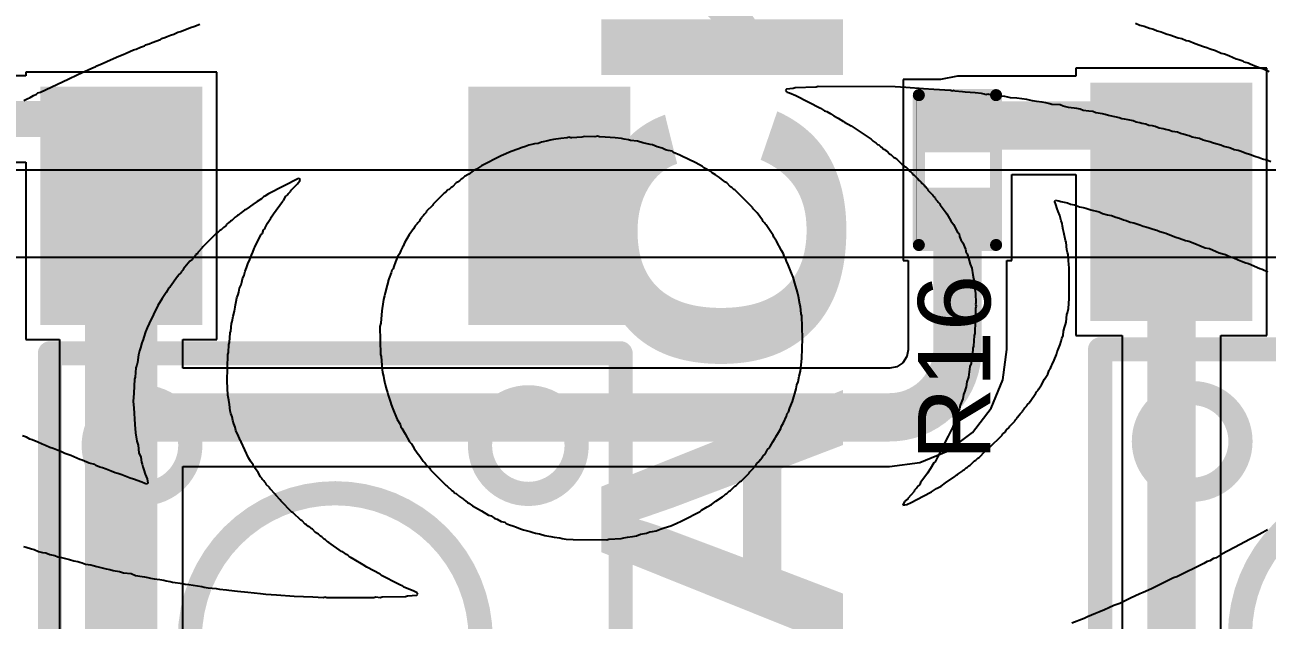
# Model space of a CAD drawing. Header units: inches. Extents: x 0 to 5359, y 0 to 5098.
# Drawn here: x 67.59 to 80.66, y 22.46 to 28.71 of the extents above; entities that cross this region are included whole.
import ezdxf

# ---------------------------------------------------------------- set-up
doc = ezdxf.new("R2010")
doc.units = ezdxf.units.IN
for name, color, linetype in [('Bottom Overlay', 54, 'Continuous'), ('Layer 2', 76, 'Continuous'), ('Top Layer', 1, 'Continuous'), ('Top Overlay', 2, 'Continuous'), ('Top Paste', 8, 'Continuous'), ('Top Solder', 216, 'Continuous')]:
    doc.layers.add(name, color=color, linetype=linetype)
doc.styles.add('Arial', font='', dxfattribs={"height": 0.2})
doc.styles.add('Arial Black_Bold', font='', dxfattribs={"height": 0.2})
doc.styles.get('Arial').set_extended_font_data('Arial')
doc.styles.get('Arial Black_Bold').set_extended_font_data('Arial Black', bold=True)

# ---------------------------------------------------------------- blocks, each defined once
blk = doc.blocks.new('R___0402_1')
at = {"layer": 'Top Layer'}
for points in [[(-0.699, -0.318), (-0.699, 0.317), (-0.241, 0.317), (-0.241, -0.318)], [(0.241, -0.318), (0.241, 0.317), (0.699, 0.317), (0.699, -0.318)]]:
    blk.add_hatch(color=1, dxfattribs=at).paths.add_polyline_path(points)
at = {"layer": 'Top Paste'}
for points in [[(-0.699, -0.318), (-0.699, 0.317), (-0.241, 0.317), (-0.241, -0.318)], [(0.241, -0.318), (0.241, 0.317), (0.699, 0.317), (0.699, -0.318)]]:
    blk.add_hatch(color=8, dxfattribs=at).paths.add_polyline_path(points)
at = {"layer": 'Top Solder'}
for points in [[(-0.754, -0.373), (-0.754, 0.373), (-0.186, 0.373), (-0.186, -0.373)], [(0.186, -0.373), (0.186, 0.373), (0.754, 0.373), (0.754, -0.373)]]:
    blk.add_hatch(color=216, dxfattribs=at).paths.add_polyline_path(points)
at = {"layer": 'Top Overlay'}
for points in [[(-0.787, -0.406, 0.127, 0.127, 0), (-0.787, 0.406, 0.127, 0.127, 0)], [(0.787, 0.406, 0.127, 0.127, 0), (-0.787, 0.406, 0.127, 0.127, 0)], [(0.787, -0.406, 0.127, 0.127, 0), (0.787, 0.406, 0.127, 0.127, 0)], [(0.787, -0.406, 0.127, 0.127, 0), (-0.787, -0.406, 0.127, 0.127, 0)], [(0.813, -0.432, 0.00323, 0.00323, 0), (-0.813, -0.432, 0.00323, 0.00323, 0)]]:
    blk.add_lwpolyline(points, format="xyseb", dxfattribs=at)
for points in [[(-0.819, 0.406, 0.0635, 0.0635, 1), (-0.756, 0.406, 0.0635, 0.0635, 1)], [(-0.819, 0.406, 0.0635, 0.0635, 1), (-0.756, 0.406, 0.0635, 0.0635, 1)], [(0.756, 0.406, 0.0635, 0.0635, 1), (0.819, 0.406, 0.0635, 0.0635, 1)], [(0.756, 0.406, 0.0635, 0.0635, 1), (0.819, 0.406, 0.0635, 0.0635, 1)], [(-0.819, -0.406, 0.0635, 0.0635, 1), (-0.756, -0.406, 0.0635, 0.0635, 1)], [(-0.819, -0.406, 0.0635, 0.0635, 1), (-0.756, -0.406, 0.0635, 0.0635, 1)], [(0.756, -0.406, 0.0635, 0.0635, 1), (0.819, -0.406, 0.0635, 0.0635, 1)], [(0.756, -0.406, 0.0635, 0.0635, 1), (0.819, -0.406, 0.0635, 0.0635, 1)], [(-0.814, -0.432, 0.00161, 0.00161, 1), (-0.812, -0.432, 0.00161, 0.00161, 1)], [(0.812, -0.432, 0.00161, 0.00161, 1), (0.814, -0.432, 0.00161, 0.00161, 1)]]:
    blk.add_lwpolyline(points, format="xyseb", close=True, dxfattribs=at)
blk = doc.blocks.new('TS_1002S_12026C_56')
at = {"layer": 'Top Layer'}
blk.add_hatch(color=1, dxfattribs=at).paths.add_polyline_path([(-5.7, -1.5), (-3.4, -1.5), (-3.4, -3), (-5.7, -3)])
at = {"layer": 'Top Paste'}
blk.add_hatch(color=8, dxfattribs=at).paths.add_polyline_path([(-5.7, -1.5), (-3.4, -1.5), (-3.4, -3), (-5.7, -3)])
at = {"layer": 'Top Solder'}
blk.add_hatch(color=216, dxfattribs=at).paths.add_polyline_path([(-5.801, -1.398), (-3.298, -1.398), (-3.298, -3.102), (-5.801, -3.102)])
at = {"layer": 'Top Overlay'}
for points in [[(-3, -3, 0.254, 0.254, 0), (-3, 3, 0.254, 0.254, 0)], [(3, -3, 0.254, 0.254, 0), (-3, -3, 0.254, 0.254, 0)]]:
    blk.add_lwpolyline(points, format="xyseb", dxfattribs=at)
for points in [[(1.529, 0, 0.254, 0.254, 1), (-1.529, 0, 0.254, 0.254, 1)], [(-1.524, -2.032, 0.254, 0.254, 1), (-2.54, -2.032, 0.254, 0.254, 1)], [(-2.603, -2.032, 0.127, 0.127, 1), (-2.477, -2.032, 0.127, 0.127, 1)], [(-1.587, -2.032, 0.127, 0.127, 1), (-1.46, -2.032, 0.127, 0.127, 1)], [(-3.063, -3, 0.127, 0.127, 1), (-2.936, -3, 0.127, 0.127, 1)], [(-3.063, -3, 0.127, 0.127, 1), (-2.936, -3, 0.127, 0.127, 1)]]:
    blk.add_lwpolyline(points, format="xyseb", close=True, dxfattribs=at)
blk = doc.blocks.new('TS_1002S_12026C_57')
at = {"layer": 'Top Layer'}
for points in [[(-5.7, 3), (-3.4, 3), (-3.4, 1.5), (-5.7, 1.5)], [(-5.7, -1.5), (-3.4, -1.5), (-3.4, -3), (-5.7, -3)]]:
    blk.add_hatch(color=1, dxfattribs=at).paths.add_polyline_path(points)
at = {"layer": 'Top Paste'}
for points in [[(-5.7, 3), (-3.4, 3), (-3.4, 1.5), (-5.7, 1.5)], [(-5.7, -1.5), (-3.4, -1.5), (-3.4, -3), (-5.7, -3)]]:
    blk.add_hatch(color=8, dxfattribs=at).paths.add_polyline_path(points)
at = {"layer": 'Top Solder'}
for points in [[(-5.801, 3.102), (-3.298, 3.102), (-3.298, 1.398), (-5.801, 1.398)], [(-5.801, -1.398), (-3.298, -1.398), (-3.298, -3.102), (-5.801, -3.102)]]:
    blk.add_hatch(color=216, dxfattribs=at).paths.add_polyline_path(points)
at = {"layer": 'Top Overlay'}
for points in [[(3, 3, 0.254, 0.254, 0), (-3, 3, 0.254, 0.254, 0)], [(-3, -3, 0.254, 0.254, 0), (-3, 3, 0.254, 0.254, 0)], [(3, -3, 0.254, 0.254, 0), (-3, -3, 0.254, 0.254, 0)]]:
    blk.add_lwpolyline(points, format="xyseb", dxfattribs=at)
for points in [[(-3.063, 3, 0.127, 0.127, 1), (-2.936, 3, 0.127, 0.127, 1)], [(-3.063, 3, 0.127, 0.127, 1), (-2.936, 3, 0.127, 0.127, 1)], [(-1.522, 2.03, 0.254, 0.254, 1), (-2.538, 2.03, 0.254, 0.254, 1)], [(-2.601, 2.03, 0.127, 0.127, 1), (-2.474, 2.03, 0.127, 0.127, 1)], [(-1.585, 2.03, 0.127, 0.127, 1), (-1.458, 2.03, 0.127, 0.127, 1)], [(1.529, 0, 0.254, 0.254, 1), (-1.529, 0, 0.254, 0.254, 1)], [(-1.593, 0, 0.127, 0.127, 1), (-1.466, 0, 0.127, 0.127, 1)], [(-1.524, -2.032, 0.254, 0.254, 1), (-2.54, -2.032, 0.254, 0.254, 1)], [(-2.603, -2.032, 0.127, 0.127, 1), (-2.477, -2.032, 0.127, 0.127, 1)], [(-1.587, -2.032, 0.127, 0.127, 1), (-1.46, -2.032, 0.127, 0.127, 1)], [(-3.063, -3, 0.127, 0.127, 1), (-2.936, -3, 0.127, 0.127, 1)], [(-3.063, -3, 0.127, 0.127, 1), (-2.936, -3, 0.127, 0.127, 1)]]:
    blk.add_lwpolyline(points, format="xyseb", close=True, dxfattribs=at)

msp = doc.modelspace()

# ---------------------------------------------------------------- linework, layer by layer
at = {"layer": 'Bottom Overlay'}
for p, q in [((69.124, 28.603), (69.161, 28.613)), ((69.161, 28.613), (69.204, 28.636)), ((69.204, 28.636), (69.231, 28.643)), ((69.231, 28.643), (69.294, 28.666)), ((69.294, 28.666), (69.337, 28.683)), ((69.337, 28.683), (69.37, 28.696)), ((69.37, 28.696), (69.434, 28.719)), ((79.273, 28.729), (79.319, 28.709)), ((79.319, 28.709), (79.363, 28.699)), ((79.363, 28.699), (79.419, 28.676)), ((79.419, 28.676), (79.462, 28.666)), ((79.462, 28.666), (79.499, 28.649)), ((79.499, 28.649), (79.542, 28.639)), ((79.542, 28.639), (79.576, 28.626)), ((79.576, 28.626), (79.606, 28.616)), ((79.606, 28.616), (79.632, 28.609)), ((79.632, 28.609), (79.719, 28.576)), ((68.764, 28.456), (68.811, 28.476)), ((68.811, 28.476), (68.854, 28.493)), ((68.854, 28.493), (68.864, 28.503)), ((68.864, 28.503), (68.901, 28.513)), ((68.901, 28.513), (68.934, 28.526)), ((68.934, 28.526), (69.021, 28.559)), ((69.021, 28.559), (69.031, 28.569)), ((69.031, 28.569), (69.067, 28.579)), ((69.067, 28.579), (69.091, 28.589)), ((69.091, 28.589), (69.124, 28.603)), ((79.719, 28.576), (79.759, 28.569)), ((79.759, 28.569), (79.806, 28.549)), ((79.806, 28.549), (79.832, 28.543)), ((79.832, 28.543), (79.899, 28.516)), ((79.899, 28.516), (79.986, 28.483)), ((79.986, 28.483), (80.022, 28.473)), ((68.464, 28.329), (68.584, 28.383)), ((68.584, 28.383), (68.627, 28.399)), ((68.627, 28.399), (68.661, 28.413)), ((68.661, 28.413), (68.737, 28.449)), ((68.737, 28.449), (68.764, 28.456)), ((80.022, 28.473), (80.056, 28.459)), ((80.056, 28.459), (80.112, 28.443)), ((80.112, 28.443), (80.172, 28.416)), ((80.172, 28.416), (80.209, 28.406)), ((80.209, 28.406), (80.252, 28.389)), ((80.252, 28.389), (80.299, 28.369)), ((80.299, 28.369), (80.332, 28.356)), ((80.332, 28.356), (80.359, 28.349)), ((80.359, 28.349), (80.402, 28.333)), ((68.151, 28.189), (68.298, 28.256)), ((68.298, 28.256), (68.341, 28.273)), ((68.341, 28.273), (68.351, 28.283)), ((68.351, 28.283), (68.394, 28.299)), ((68.394, 28.299), (68.451, 28.323)), ((68.451, 28.323), (68.464, 28.329)), ((80.402, 28.333), (80.412, 28.323)), ((80.412, 28.323), (80.455, 28.313)), ((80.455, 28.313), (80.479, 28.303)), ((80.479, 28.303), (80.545, 28.276)), ((80.545, 28.276), (80.592, 28.256)), ((80.592, 28.256), (80.619, 28.249)), ((80.619, 28.249), (80.679, 28.223)), ((67.758, 28.003), (68.051, 28.143)), ((68.051, 28.143), (68.151, 28.189)), ((67.651, 27.95), (67.685, 27.97)), ((67.685, 27.97), (67.718, 27.983)), ((67.718, 27.983), (67.731, 27.996)), ((67.731, 27.996), (67.758, 28.003)), ((75.601, 28.036), (75.591, 28.026)), ((75.591, 28.026), (75.598, 28.013)), ((75.598, 28.013), (75.608, 28.003)), ((75.674, 28.043), (75.601, 28.036)), ((75.608, 28.003), (75.634, 27.996)), ((75.634, 27.996), (75.701, 27.97)), ((75.694, 28.049), (75.674, 28.043)), ((75.914, 28.056), (75.694, 28.049)), ((75.701, 27.97), (75.961, 27.836)), ((75.934, 28.063), (75.914, 28.056)), ((76.744, 28.059), (75.934, 28.063)), ((76.857, 28.053), (76.744, 28.059)), ((77.044, 28.039), (76.857, 28.053)), ((77.15, 28.033), (77.044, 28.039)), ((77.327, 28.023), (77.15, 28.033)), ((77.347, 28.016), (77.327, 28.023)), ((77.367, 28.023), (77.347, 28.016)), ((77.373, 28.016), (77.367, 28.023)), ((77.453, 28.009), (77.373, 28.016)), ((77.48, 28.003), (77.453, 28.009)), ((77.587, 27.996), (77.48, 28.003)), ((77.653, 27.989), (77.587, 27.996)), ((77.68, 27.983), (77.653, 27.989)), ((77.7, 27.976), (77.68, 27.983)), ((77.72, 27.983), (77.7, 27.976)), ((77.73, 27.98), (77.72, 27.983)), ((77.77, 27.973), (77.73, 27.98)), ((77.823, 27.966), (77.77, 27.973)), ((77.897, 27.96), (77.823, 27.966)), ((77.93, 27.953), (77.897, 27.96)), ((77.956, 27.946), (77.93, 27.953)), ((67.585, 27.916), (67.618, 27.936)), ((67.618, 27.936), (67.651, 27.95)), ((75.961, 27.836), (76.001, 27.81)), ((78.023, 27.94), (77.956, 27.946)), ((78.13, 27.926), (78.023, 27.94)), ((78.156, 27.92), (78.13, 27.926)), ((78.19, 27.913), (78.156, 27.92)), ((78.23, 27.906), (78.19, 27.913)), ((78.29, 27.9), (78.23, 27.906)), ((78.33, 27.893), (78.29, 27.9)), ((78.373, 27.883), (78.33, 27.893)), ((78.393, 27.876), (78.373, 27.883)), ((78.48, 27.87), (78.393, 27.876)), ((78.513, 27.856), (78.48, 27.87)), ((78.566, 27.843), (78.513, 27.856)), ((78.656, 27.833), (78.566, 27.843)), ((78.689, 27.826), (78.656, 27.833)), ((78.723, 27.813), (78.689, 27.826)), ((76.001, 27.81), (76.027, 27.803)), ((76.027, 27.803), (76.067, 27.776)), ((76.067, 27.776), (76.101, 27.756)), ((76.101, 27.756), (76.147, 27.73)), ((76.147, 27.73), (76.201, 27.696)), ((76.201, 27.696), (76.214, 27.69)), ((78.783, 27.806), (78.723, 27.813)), ((78.823, 27.8), (78.783, 27.806)), ((78.856, 27.786), (78.823, 27.8)), ((78.926, 27.776), (78.856, 27.786)), ((78.953, 27.77), (78.926, 27.776)), ((78.989, 27.76), (78.953, 27.77)), ((79.073, 27.743), (78.989, 27.76)), ((79.099, 27.736), (79.073, 27.743)), ((79.129, 27.726), (79.099, 27.736)), ((79.156, 27.72), (79.129, 27.726)), ((79.196, 27.713), (79.156, 27.72)), ((79.246, 27.703), (79.196, 27.713)), ((79.279, 27.69), (79.246, 27.703)), ((76.214, 27.69), (76.281, 27.65)), ((76.281, 27.65), (76.294, 27.643)), ((76.294, 27.643), (76.334, 27.616)), ((76.334, 27.616), (76.347, 27.61)), ((76.347, 27.61), (76.481, 27.516)), ((79.319, 27.683), (79.279, 27.69)), ((79.339, 27.676), (79.319, 27.683)), ((79.379, 27.67), (79.339, 27.676)), ((79.412, 27.656), (79.379, 27.67)), ((79.452, 27.65), (79.412, 27.656)), ((79.479, 27.643), (79.452, 27.65)), ((79.522, 27.626), (79.479, 27.643)), ((79.562, 27.62), (79.522, 27.626)), ((79.589, 27.613), (79.562, 27.62)), ((79.622, 27.606), (79.589, 27.613)), ((79.656, 27.593), (79.622, 27.606)), ((79.712, 27.583), (79.656, 27.593)), ((79.746, 27.57), (79.712, 27.583)), ((79.772, 27.563), (79.746, 27.57)), ((79.809, 27.553), (79.772, 27.563)), ((72.859, 27.433), (72.822, 27.423)), ((72.892, 27.446), (72.859, 27.433)), ((72.925, 27.453), (72.892, 27.446)), ((72.952, 27.46), (72.925, 27.453)), ((72.992, 27.466), (72.952, 27.46)), ((73.025, 27.48), (72.992, 27.466)), ((73.092, 27.493), (73.025, 27.48)), ((73.119, 27.5), (73.092, 27.493)), ((73.152, 27.506), (73.119, 27.5)), ((73.229, 27.516), (73.152, 27.506)), ((73.295, 27.523), (73.229, 27.516)), ((73.315, 27.53), (73.295, 27.523)), ((73.335, 27.523), (73.315, 27.53)), ((73.345, 27.526), (73.335, 27.523)), ((73.452, 27.533), (73.345, 27.526)), ((73.479, 27.54), (73.452, 27.533)), ((73.589, 27.536), (73.479, 27.54)), ((73.615, 27.543), (73.589, 27.536)), ((73.635, 27.536), (73.615, 27.543)), ((73.695, 27.53), (73.635, 27.536)), ((73.802, 27.523), (73.695, 27.53)), ((73.868, 27.516), (73.802, 27.523)), ((73.895, 27.51), (73.868, 27.516)), ((73.942, 27.503), (73.895, 27.51)), ((73.962, 27.496), (73.942, 27.503)), ((74.035, 27.49), (73.962, 27.496)), ((74.092, 27.473), (74.035, 27.49)), ((74.168, 27.456), (74.092, 27.473)), ((74.195, 27.45), (74.168, 27.456)), ((74.242, 27.43), (74.195, 27.45)), ((76.481, 27.516), (76.494, 27.51)), ((76.494, 27.51), (76.514, 27.49)), ((76.514, 27.49), (76.547, 27.47)), ((76.547, 27.47), (76.56, 27.456)), ((76.56, 27.456), (76.574, 27.45)), ((76.574, 27.45), (76.594, 27.43)), ((79.836, 27.546), (79.809, 27.553)), ((79.869, 27.533), (79.836, 27.546)), ((79.946, 27.516), (79.869, 27.533)), ((79.982, 27.5), (79.946, 27.516)), ((80.026, 27.49), (79.982, 27.5)), ((80.052, 27.483), (80.026, 27.49)), ((80.082, 27.473), (80.052, 27.483)), ((80.115, 27.46), (80.082, 27.473)), ((80.169, 27.446), (80.115, 27.46)), ((80.202, 27.433), (80.169, 27.446)), ((80.245, 27.423), (80.202, 27.433)), ((72.602, 27.336), (72.396, 27.23)), ((72.706, 27.38), (72.602, 27.336)), ((72.779, 27.406), (72.706, 27.38)), ((72.822, 27.423), (72.779, 27.406)), ((74.295, 27.416), (74.242, 27.43)), ((74.332, 27.4), (74.295, 27.416)), ((74.358, 27.393), (74.332, 27.4)), ((74.401, 27.383), (74.358, 27.393)), ((74.415, 27.37), (74.401, 27.383)), ((74.481, 27.343), (74.415, 27.37)), ((74.495, 27.336), (74.481, 27.343)), ((74.648, 27.263), (74.495, 27.336)), ((76.594, 27.43), (76.607, 27.423)), ((76.607, 27.423), (76.62, 27.41)), ((76.62, 27.41), (76.634, 27.403)), ((76.634, 27.403), (76.647, 27.39)), ((76.647, 27.39), (76.66, 27.383)), ((76.66, 27.383), (76.687, 27.356)), ((76.687, 27.356), (76.7, 27.35)), ((76.7, 27.35), (76.727, 27.323)), ((76.727, 27.323), (76.74, 27.316)), ((76.74, 27.316), (76.754, 27.303)), ((76.754, 27.303), (76.767, 27.296)), ((80.272, 27.416), (80.245, 27.423)), ((80.309, 27.4), (80.272, 27.416)), ((80.352, 27.39), (80.309, 27.4)), ((80.382, 27.38), (80.352, 27.39)), ((80.425, 27.363), (80.382, 27.38)), ((80.482, 27.346), (80.425, 27.363)), ((80.525, 27.33), (80.482, 27.346)), ((80.572, 27.316), (80.525, 27.33)), ((80.609, 27.3), (80.572, 27.316)), ((80.652, 27.29), (80.609, 27.3)), ((72.309, 27.177), (72.262, 27.143)), ((72.342, 27.197), (72.309, 27.177)), ((72.396, 27.23), (72.342, 27.197)), ((74.721, 27.223), (74.648, 27.263)), ((74.735, 27.21), (74.721, 27.223)), ((74.808, 27.17), (74.735, 27.21)), ((74.821, 27.157), (74.808, 27.17)), ((76.767, 27.296), (76.82, 27.243)), ((76.82, 27.243), (76.834, 27.237)), ((76.834, 27.237), (76.847, 27.223)), ((76.847, 27.223), (76.86, 27.217)), ((76.86, 27.217), (76.89, 27.187)), ((76.89, 27.187), (76.894, 27.177)), ((76.894, 27.177), (76.907, 27.17)), ((76.907, 27.17), (76.924, 27.153)), ((80.695, 27.273), (80.652, 27.29)), ((70.47, 27.097), (70.157, 26.937)), ((70.393, 26.973), (70.46, 27.04)), ((70.46, 27.04), (70.467, 27.053)), ((70.467, 27.053), (70.487, 27.073)), ((70.49, 27.09), (70.47, 27.097)), ((70.487, 27.073), (70.49, 27.09)), ((72.129, 27.05), (72.089, 27.01)), ((72.143, 27.057), (72.129, 27.05)), ((72.156, 27.07), (72.143, 27.057)), ((72.169, 27.077), (72.156, 27.07)), ((72.183, 27.09), (72.169, 27.077)), ((72.196, 27.097), (72.183, 27.09)), ((72.216, 27.117), (72.196, 27.097)), ((72.262, 27.143), (72.216, 27.117)), ((74.855, 27.137), (74.821, 27.157)), ((74.898, 27.107), (74.855, 27.137)), ((74.935, 27.077), (74.898, 27.107)), ((74.948, 27.07), (74.935, 27.077)), ((74.961, 27.057), (74.948, 27.07)), ((74.975, 27.05), (74.961, 27.057)), ((75.015, 27.01), (74.975, 27.05)), ((76.924, 27.153), (76.927, 27.143)), ((76.927, 27.143), (76.94, 27.137)), ((76.94, 27.137), (76.984, 27.093)), ((76.984, 27.093), (76.987, 27.083)), ((76.987, 27.083), (77, 27.077)), ((77, 27.077), (77.017, 27.06)), ((77.017, 27.06), (77.02, 27.05)), ((77.02, 27.05), (77.034, 27.043)), ((77.034, 27.043), (77.05, 27.027)), ((70.117, 26.91), (70.103, 26.903)), ((70.157, 26.937), (70.117, 26.91)), ((70.313, 26.867), (70.337, 26.91)), ((70.337, 26.91), (70.35, 26.917)), ((70.35, 26.917), (70.36, 26.927)), ((70.36, 26.927), (70.367, 26.94)), ((70.367, 26.94), (70.387, 26.96)), ((70.387, 26.96), (70.393, 26.973)), ((72.003, 26.943), (71.886, 26.827)), ((72.016, 26.95), (72.003, 26.943)), ((72.043, 26.977), (72.016, 26.95)), ((72.056, 26.983), (72.043, 26.977)), ((72.076, 27.003), (72.056, 26.983)), ((72.089, 27.01), (72.076, 27.003)), ((75.028, 27.003), (75.015, 27.01)), ((75.048, 26.983), (75.028, 27.003)), ((75.061, 26.977), (75.048, 26.983)), ((75.244, 26.793), (75.061, 26.977)), ((77.05, 27.027), (77.054, 27.017)), ((77.054, 27.017), (77.064, 27.013)), ((77.064, 27.013), (77.07, 27)), ((77.07, 27), (77.084, 26.987)), ((77.084, 26.987), (77.09, 26.973)), ((77.09, 26.973), (77.137, 26.927)), ((77.137, 26.927), (77.144, 26.913)), ((77.144, 26.913), (77.164, 26.893)), ((69.927, 26.78), (69.917, 26.77)), ((69.99, 26.823), (69.927, 26.78)), ((70.037, 26.857), (69.99, 26.823)), ((70.083, 26.883), (70.037, 26.857)), ((70.103, 26.903), (70.083, 26.883)), ((70.207, 26.727), (70.303, 26.857)), ((70.303, 26.857), (70.313, 26.867)), ((71.879, 26.813), (71.819, 26.753)), ((71.886, 26.827), (71.879, 26.813)), ((75.251, 26.78), (75.244, 26.793)), ((75.294, 26.737), (75.251, 26.78)), ((77.164, 26.893), (77.17, 26.88)), ((77.17, 26.88), (77.19, 26.86)), ((77.19, 26.86), (77.197, 26.847)), ((77.197, 26.847), (77.21, 26.833)), ((77.21, 26.833), (77.217, 26.82)), ((77.217, 26.82), (77.28, 26.737)), ((78.423, 26.853), (78.426, 26.87)), ((78.433, 26.823), (78.423, 26.853)), ((78.426, 26.87), (78.466, 26.863)), ((78.45, 26.78), (78.433, 26.823)), ((78.46, 26.75), (78.45, 26.78)), ((78.466, 26.863), (78.486, 26.857)), ((78.486, 26.857), (78.523, 26.847)), ((78.523, 26.847), (78.556, 26.84)), ((78.556, 26.84), (78.59, 26.827)), ((78.59, 26.827), (78.63, 26.82)), ((78.63, 26.82), (78.683, 26.8)), ((78.683, 26.8), (78.723, 26.793)), ((78.723, 26.793), (78.749, 26.787)), ((78.749, 26.787), (78.803, 26.767)), ((69.757, 26.65), (69.737, 26.63)), ((69.77, 26.657), (69.757, 26.65)), ((69.804, 26.69), (69.77, 26.657)), ((69.817, 26.697), (69.804, 26.69)), ((69.83, 26.71), (69.817, 26.697)), ((69.844, 26.717), (69.83, 26.71)), ((69.857, 26.73), (69.844, 26.717)), ((69.904, 26.763), (69.857, 26.73)), ((69.917, 26.77), (69.904, 26.763)), ((70.147, 26.627), (70.18, 26.68)), ((70.18, 26.68), (70.187, 26.693)), ((70.187, 26.693), (70.207, 26.727)), ((71.739, 26.647), (71.726, 26.633)), ((71.746, 26.66), (71.739, 26.647)), ((71.759, 26.673), (71.746, 26.66)), ((71.766, 26.687), (71.759, 26.673)), ((71.786, 26.707), (71.766, 26.687)), ((71.793, 26.72), (71.786, 26.707)), ((71.813, 26.74), (71.793, 26.72)), ((71.819, 26.753), (71.813, 26.74)), ((75.321, 26.697), (75.294, 26.737)), ((75.351, 26.66), (75.321, 26.697)), ((75.358, 26.647), (75.351, 26.66)), ((75.371, 26.633), (75.358, 26.647)), ((77.28, 26.737), (77.29, 26.727)), ((77.29, 26.727), (77.33, 26.653)), ((77.33, 26.653), (77.357, 26.613)), ((78.476, 26.707), (78.46, 26.75)), ((78.49, 26.653), (78.476, 26.707)), ((78.5, 26.623), (78.49, 26.653)), ((78.803, 26.767), (78.829, 26.76)), ((78.829, 26.76), (78.863, 26.753)), ((78.863, 26.753), (78.889, 26.747)), ((78.889, 26.747), (78.926, 26.73)), ((78.926, 26.73), (78.979, 26.717)), ((78.979, 26.717), (79.019, 26.71)), ((79.019, 26.71), (79.066, 26.69)), ((79.066, 26.69), (79.103, 26.68)), ((79.103, 26.68), (79.146, 26.663)), ((79.146, 26.663), (79.173, 26.657)), ((79.173, 26.657), (79.216, 26.64)), ((69.604, 26.517), (69.467, 26.38)), ((69.617, 26.524), (69.604, 26.517)), ((69.644, 26.55), (69.617, 26.524)), ((69.657, 26.557), (69.644, 26.55)), ((69.684, 26.583), (69.657, 26.557)), ((69.707, 26.6), (69.684, 26.583)), ((69.714, 26.613), (69.707, 26.6)), ((69.724, 26.623), (69.714, 26.613)), ((69.737, 26.63), (69.724, 26.623)), ((70.08, 26.507), (70.093, 26.52)), ((70.093, 26.52), (70.103, 26.557)), ((70.103, 26.557), (70.113, 26.567)), ((70.113, 26.567), (70.12, 26.58)), ((70.12, 26.58), (70.147, 26.627)), ((71.679, 26.567), (71.636, 26.504)), ((71.699, 26.6), (71.679, 26.567)), ((71.719, 26.62), (71.699, 26.6)), ((71.726, 26.633), (71.719, 26.62)), ((75.378, 26.62), (75.371, 26.633)), ((75.388, 26.61), (75.378, 26.62)), ((75.444, 26.527), (75.388, 26.61)), ((75.451, 26.514), (75.444, 26.527)), ((77.357, 26.613), (77.403, 26.527)), ((77.403, 26.527), (77.417, 26.514)), ((78.506, 26.597), (78.5, 26.623)), ((78.513, 26.557), (78.506, 26.597)), ((78.52, 26.53), (78.513, 26.557)), ((78.536, 26.447), (78.52, 26.53)), ((79.216, 26.64), (79.253, 26.63)), ((79.253, 26.63), (79.319, 26.61)), ((79.319, 26.61), (79.353, 26.597)), ((79.353, 26.597), (79.379, 26.59)), ((79.379, 26.59), (79.416, 26.58)), ((79.416, 26.58), (79.459, 26.563)), ((79.459, 26.563), (79.496, 26.553)), ((79.496, 26.553), (79.529, 26.54)), ((79.529, 26.54), (79.566, 26.53)), ((79.566, 26.53), (79.592, 26.524)), ((79.592, 26.524), (79.652, 26.497)), ((70.014, 26.374), (70.033, 26.42)), ((70.033, 26.42), (70.08, 26.507)), ((71.573, 26.387), (71.566, 26.374)), ((71.586, 26.42), (71.573, 26.387)), ((71.636, 26.504), (71.586, 26.42)), ((75.464, 26.5), (75.451, 26.514)), ((75.471, 26.48), (75.464, 26.5)), ((75.498, 26.44), (75.471, 26.48)), ((75.551, 26.34), (75.498, 26.44)), ((77.417, 26.514), (77.423, 26.487)), ((77.423, 26.487), (77.437, 26.454)), ((77.437, 26.454), (77.457, 26.42)), ((77.457, 26.42), (77.483, 26.354)), ((78.543, 26.427), (78.536, 26.447)), ((78.55, 26.347), (78.543, 26.427)), ((79.652, 26.497), (79.696, 26.48)), ((79.696, 26.48), (79.732, 26.47)), ((79.732, 26.47), (79.796, 26.447)), ((79.796, 26.447), (79.832, 26.437)), ((79.832, 26.437), (79.896, 26.414)), ((79.896, 26.414), (79.962, 26.387)), ((79.962, 26.387), (80.006, 26.37)), ((69.36, 26.26), (69.354, 26.247)), ((69.38, 26.28), (69.36, 26.26)), ((69.387, 26.294), (69.38, 26.28)), ((69.407, 26.307), (69.387, 26.294)), ((69.414, 26.32), (69.407, 26.307)), ((69.46, 26.367), (69.414, 26.32)), ((69.467, 26.38), (69.46, 26.367)), ((69.96, 26.247), (69.977, 26.29)), ((69.977, 26.29), (69.99, 26.324)), ((69.99, 26.324), (70.007, 26.36)), ((70.007, 26.36), (70.014, 26.374)), ((71.513, 26.274), (71.493, 26.22)), ((71.533, 26.307), (71.513, 26.274)), ((71.546, 26.34), (71.533, 26.307)), ((71.566, 26.374), (71.546, 26.34)), ((75.571, 26.307), (75.551, 26.34)), ((75.578, 26.28), (75.571, 26.307)), ((75.588, 26.27), (75.578, 26.28)), ((75.604, 26.227), (75.588, 26.27)), ((77.483, 26.354), (77.493, 26.317)), ((77.493, 26.317), (77.503, 26.307)), ((77.503, 26.307), (77.517, 26.26)), ((77.517, 26.26), (77.523, 26.234)), ((78.556, 26.32), (78.55, 26.347)), ((78.563, 26.3), (78.556, 26.32)), ((78.57, 26.187), (78.563, 26.3)), ((80.006, 26.37), (80.049, 26.36)), ((80.049, 26.36), (80.119, 26.33)), ((80.119, 26.33), (80.152, 26.317)), ((80.152, 26.317), (80.219, 26.297)), ((80.219, 26.297), (80.232, 26.29)), ((80.232, 26.29), (80.279, 26.27)), ((80.279, 26.27), (80.305, 26.264)), ((80.305, 26.264), (80.352, 26.244)), ((69.254, 26.134), (69.241, 26.12)), ((69.261, 26.147), (69.254, 26.134)), ((69.277, 26.164), (69.261, 26.147)), ((69.33, 26.23), (69.277, 26.164)), ((69.354, 26.247), (69.33, 26.23)), ((69.91, 26.124), (69.924, 26.157)), ((69.924, 26.157), (69.94, 26.2)), ((69.94, 26.2), (69.96, 26.247)), ((71.453, 26.134), (71.446, 26.107)), ((71.466, 26.147), (71.453, 26.134)), ((71.473, 26.174), (71.466, 26.147)), ((71.493, 26.22), (71.473, 26.174)), ((75.621, 26.19), (75.604, 26.227)), ((75.641, 26.137), (75.621, 26.19)), ((75.654, 26.104), (75.641, 26.137)), ((77.523, 26.234), (77.533, 26.197)), ((77.533, 26.197), (77.55, 26.154)), ((77.55, 26.154), (77.56, 26.084)), ((78.576, 26.167), (78.57, 26.187)), ((78.573, 25.837), (78.576, 26.167)), ((80.352, 26.244), (80.385, 26.23)), ((80.385, 26.23), (80.432, 26.21)), ((80.432, 26.21), (80.459, 26.204)), ((80.459, 26.204), (80.579, 26.15)), ((80.579, 26.15), (80.605, 26.144)), ((80.605, 26.144), (80.665, 26.117)), ((69.201, 26.067), (69.121, 25.96)), ((69.207, 26.08), (69.201, 26.067)), ((69.234, 26.107), (69.207, 26.08)), ((69.241, 26.12), (69.234, 26.107)), ((69.867, 25.98), (69.874, 26.007)), ((69.874, 26.007), (69.884, 26.044)), ((69.884, 26.044), (69.9, 26.08)), ((69.9, 26.08), (69.91, 26.124)), ((71.413, 26.014), (71.403, 25.977)), ((71.423, 26.044), (71.413, 26.02)), ((71.413, 26.02), (71.413, 26.014)), ((71.446, 26.107), (71.423, 26.044)), ((75.671, 26.06), (75.654, 26.104)), ((75.698, 25.974), (75.671, 26.06)), ((77.56, 26.084), (77.57, 26.047)), ((77.57, 26.047), (77.577, 26.02)), ((77.577, 26.02), (77.583, 25.934)), ((69.081, 25.9), (69.037, 25.837)), ((69.107, 25.947), (69.081, 25.9)), ((69.121, 25.96), (69.107, 25.947)), ((69.824, 25.844), (69.837, 25.877)), ((69.837, 25.877), (69.844, 25.904)), ((69.844, 25.904), (69.85, 25.944)), ((69.85, 25.944), (69.867, 25.98)), ((71.376, 25.864), (71.366, 25.827)), ((71.383, 25.897), (71.376, 25.864)), ((71.403, 25.977), (71.383, 25.897)), ((75.711, 25.927), (75.698, 25.974)), ((75.721, 25.89), (75.711, 25.927)), ((75.728, 25.857), (75.721, 25.89)), ((77.583, 25.934), (77.59, 25.887)), ((77.59, 25.887), (77.593, 25.791)), ((68.991, 25.764), (68.901, 25.574)), ((69.037, 25.837), (68.991, 25.764)), ((69.797, 25.704), (69.804, 25.744)), ((69.804, 25.744), (69.81, 25.771)), ((69.81, 25.771), (69.817, 25.804)), ((69.817, 25.804), (69.824, 25.844)), ((71.36, 25.801), (71.346, 25.707)), ((71.366, 25.827), (71.36, 25.801)), ((75.741, 25.777), (75.728, 25.857)), ((75.748, 25.751), (75.741, 25.777)), ((75.758, 25.674), (75.748, 25.751)), ((77.59, 25.734), (77.583, 25.467)), ((77.593, 25.791), (77.59, 25.774)), ((77.59, 25.774), (77.597, 25.754)), ((77.597, 25.754), (77.59, 25.734)), ((78.566, 25.731), (78.573, 25.837)), ((69.774, 25.594), (69.784, 25.651)), ((69.784, 25.651), (69.797, 25.704)), ((71.346, 25.707), (71.336, 25.577)), ((75.764, 25.654), (75.758, 25.674)), ((75.771, 25.414), (75.764, 25.654)), ((78.543, 25.587), (78.55, 25.667)), ((78.55, 25.667), (78.556, 25.687)), ((78.556, 25.687), (78.566, 25.731)), ((68.864, 25.484), (68.844, 25.431)), ((68.881, 25.527), (68.864, 25.484)), ((68.901, 25.574), (68.881, 25.527)), ((69.747, 25.374), (69.754, 25.474)), ((69.754, 25.474), (69.76, 25.494)), ((69.76, 25.494), (69.767, 25.574)), ((69.767, 25.574), (69.774, 25.594)), ((71.336, 25.577), (71.326, 25.541)), ((71.326, 25.541), (71.333, 25.247)), ((78.51, 25.447), (78.516, 25.494)), ((78.516, 25.494), (78.526, 25.531)), ((78.526, 25.531), (78.536, 25.561)), ((78.536, 25.561), (78.543, 25.587)), ((68.824, 25.371), (68.811, 25.317)), ((68.837, 25.404), (68.824, 25.371)), ((68.844, 25.431), (68.837, 25.404)), ((69.734, 25.267), (69.74, 25.354)), ((69.74, 25.354), (69.747, 25.374)), ((75.764, 25.207), (75.771, 25.414)), ((77.577, 25.447), (77.57, 25.334)), ((77.583, 25.467), (77.577, 25.447)), ((78.466, 25.317), (78.48, 25.351)), ((78.48, 25.351), (78.49, 25.387)), ((78.49, 25.387), (78.496, 25.414)), ((78.496, 25.414), (78.51, 25.447)), ((68.791, 25.244), (68.777, 25.164)), ((68.801, 25.287), (68.791, 25.244)), ((68.811, 25.317), (68.801, 25.287)), ((69.72, 24.968), (69.727, 25.247)), ((69.727, 25.247), (69.734, 25.267)), ((71.333, 25.247), (71.34, 25.227)), ((71.34, 25.227), (71.35, 25.091)), ((77.55, 25.221), (77.543, 25.154)), ((77.557, 25.247), (77.55, 25.221)), ((77.563, 25.314), (77.557, 25.247)), ((77.57, 25.334), (77.563, 25.314)), ((78.416, 25.187), (78.443, 25.247)), ((78.443, 25.247), (78.45, 25.274)), ((78.45, 25.274), (78.466, 25.317)), ((68.761, 25.108), (68.754, 25.008)), ((68.771, 25.137), (68.761, 25.108)), ((68.777, 25.164), (68.771, 25.137)), ((71.35, 25.091), (71.356, 25.058)), ((75.748, 25.071), (75.764, 25.207)), ((77.53, 25.121), (77.517, 25.008)), ((77.543, 25.154), (77.53, 25.121)), ((78.35, 25.041), (78.366, 25.084)), ((78.366, 25.084), (78.376, 25.094)), ((78.376, 25.094), (78.39, 25.127)), ((78.39, 25.127), (78.396, 25.141)), ((78.396, 25.141), (78.416, 25.187)), ((68.747, 24.988), (68.741, 24.841)), ((68.754, 25.008), (68.747, 24.988)), ((69.727, 24.821), (69.72, 24.968)), ((71.356, 25.058), (71.366, 25.021)), ((71.366, 25.021), (71.373, 24.974)), ((71.373, 24.974), (71.38, 24.948)), ((75.711, 24.928), (75.724, 24.961)), ((75.724, 24.961), (75.734, 25.018)), ((75.734, 25.018), (75.748, 25.071)), ((77.497, 24.961), (77.49, 24.908)), ((77.517, 25.008), (77.497, 24.961)), ((78.283, 24.928), (78.316, 24.988)), ((78.316, 24.988), (78.35, 25.041)), ((68.741, 24.841), (68.734, 24.754)), ((69.74, 24.768), (69.727, 24.821)), ((71.38, 24.948), (71.39, 24.904)), ((71.39, 24.904), (71.396, 24.878)), ((71.396, 24.878), (71.406, 24.848)), ((71.406, 24.848), (71.413, 24.821)), ((71.413, 24.821), (71.43, 24.778)), ((75.664, 24.754), (75.704, 24.888)), ((75.704, 24.888), (75.711, 24.928)), ((77.463, 24.828), (77.457, 24.781)), ((77.477, 24.861), (77.463, 24.828)), ((77.483, 24.888), (77.477, 24.861)), ((77.49, 24.908), (77.483, 24.888)), ((78.163, 24.754), (78.223, 24.841)), ((78.223, 24.841), (78.23, 24.854)), ((78.23, 24.854), (78.25, 24.874)), ((78.25, 24.874), (78.256, 24.888)), ((78.256, 24.888), (78.283, 24.928)), ((68.734, 24.754), (68.741, 24.688)), ((68.741, 24.688), (68.751, 24.511)), ((69.747, 24.721), (69.74, 24.768)), ((69.754, 24.654), (69.747, 24.721)), ((71.43, 24.778), (71.44, 24.748)), ((71.44, 24.748), (71.446, 24.721)), ((71.446, 24.721), (71.463, 24.678)), ((75.624, 24.641), (75.638, 24.688)), ((75.638, 24.688), (75.664, 24.754)), ((77.43, 24.714), (77.42, 24.678)), ((77.457, 24.781), (77.43, 24.714)), ((78.103, 24.674), (78.11, 24.688)), ((78.11, 24.688), (78.13, 24.708)), ((78.13, 24.708), (78.136, 24.721)), ((78.136, 24.721), (78.156, 24.741)), ((78.156, 24.741), (78.163, 24.754)), ((69.76, 24.628), (69.754, 24.654)), ((69.774, 24.594), (69.76, 24.628)), ((69.78, 24.554), (69.774, 24.594)), ((71.463, 24.678), (71.479, 24.641)), ((71.479, 24.641), (71.496, 24.598)), ((71.496, 24.598), (71.509, 24.564)), ((71.509, 24.564), (71.539, 24.514)), ((75.571, 24.528), (75.604, 24.601)), ((75.604, 24.601), (75.611, 24.628)), ((75.611, 24.628), (75.624, 24.641)), ((77.383, 24.568), (77.377, 24.554)), ((77.407, 24.644), (77.383, 24.568)), ((77.42, 24.678), (77.407, 24.644)), ((78.003, 24.548), (78.01, 24.561)), ((78.01, 24.561), (78.023, 24.574)), ((78.023, 24.574), (78.03, 24.588)), ((78.03, 24.588), (78.06, 24.624)), ((78.06, 24.624), (78.083, 24.648)), ((78.083, 24.648), (78.09, 24.661)), ((78.09, 24.661), (78.103, 24.674)), ((68.751, 24.511), (68.757, 24.424)), ((69.79, 24.518), (69.78, 24.554)), ((69.804, 24.484), (69.79, 24.518)), ((69.814, 24.448), (69.804, 24.484)), ((69.84, 24.388), (69.814, 24.448)), ((71.539, 24.514), (71.546, 24.488)), ((71.546, 24.488), (71.559, 24.474)), ((71.559, 24.474), (71.593, 24.414)), ((75.491, 24.381), (75.518, 24.428)), ((75.518, 24.428), (75.544, 24.468)), ((75.544, 24.468), (75.551, 24.494)), ((75.551, 24.494), (75.571, 24.528)), ((77.35, 24.488), (77.303, 24.388)), ((77.357, 24.508), (77.35, 24.488)), ((77.377, 24.554), (77.357, 24.508)), ((77.877, 24.414), (77.9, 24.431)), ((77.9, 24.431), (77.917, 24.454)), ((77.917, 24.454), (77.943, 24.481)), ((77.943, 24.481), (77.95, 24.494)), ((77.95, 24.494), (78.003, 24.548)), ((67.611, 24.378), (67.568, 24.394)), ((67.645, 24.358), (67.611, 24.378)), ((67.671, 24.351), (67.645, 24.358)), ((67.731, 24.325), (67.671, 24.351)), ((67.778, 24.305), (67.731, 24.325)), ((67.811, 24.291), (67.778, 24.305)), ((68.757, 24.424), (68.771, 24.338)), ((68.771, 24.338), (68.787, 24.295)), ((69.86, 24.341), (69.84, 24.388)), ((69.867, 24.328), (69.86, 24.341)), ((69.947, 24.161), (69.867, 24.328)), ((71.593, 24.414), (71.639, 24.328)), ((71.639, 24.328), (71.659, 24.308)), ((71.659, 24.308), (71.686, 24.261)), ((75.431, 24.281), (75.458, 24.328)), ((75.458, 24.328), (75.484, 24.368)), ((75.484, 24.368), (75.491, 24.381)), ((77.303, 24.388), (77.19, 24.168)), ((77.733, 24.265), (77.87, 24.401)), ((77.87, 24.401), (77.877, 24.414)), ((67.858, 24.271), (67.811, 24.291)), ((67.891, 24.258), (67.858, 24.271)), ((67.978, 24.225), (67.891, 24.258)), ((68.014, 24.208), (67.978, 24.225)), ((68.078, 24.185), (68.014, 24.208)), ((68.171, 24.145), (68.078, 24.185)), ((68.787, 24.295), (68.794, 24.215)), ((68.794, 24.215), (68.814, 24.168)), ((68.814, 24.168), (68.821, 24.115)), ((71.686, 24.261), (71.719, 24.215)), ((71.719, 24.215), (71.749, 24.178)), ((71.749, 24.178), (71.783, 24.125)), ((75.324, 24.141), (75.351, 24.168)), ((75.351, 24.168), (75.358, 24.181)), ((75.358, 24.181), (75.378, 24.201)), ((75.378, 24.201), (75.404, 24.248)), ((75.404, 24.248), (75.424, 24.268)), ((75.424, 24.268), (75.431, 24.281)), ((77.19, 24.168), (77.164, 24.121)), ((77.627, 24.165), (77.693, 24.231)), ((77.693, 24.231), (77.707, 24.238)), ((77.707, 24.238), (77.72, 24.258)), ((77.72, 24.258), (77.733, 24.265)), ((68.198, 24.138), (68.171, 24.145)), ((68.271, 24.105), (68.198, 24.138)), ((68.331, 24.091), (68.271, 24.105)), ((68.341, 24.081), (68.331, 24.091)), ((68.384, 24.065), (68.341, 24.081)), ((68.411, 24.058), (68.384, 24.065)), ((68.448, 24.041), (68.411, 24.058)), ((68.501, 24.021), (68.448, 24.041)), ((68.821, 24.115), (68.827, 24.095)), ((68.827, 24.095), (68.834, 24.068)), ((68.834, 24.068), (68.847, 24.035)), ((68.847, 24.035), (68.861, 23.988)), ((69.967, 24.128), (69.947, 24.161)), ((69.994, 24.088), (69.967, 24.128)), ((70, 24.075), (69.994, 24.088)), ((70.047, 24.008), (70, 24.075)), ((71.783, 24.125), (71.799, 24.108)), ((71.799, 24.108), (71.806, 24.095)), ((71.806, 24.095), (71.853, 24.048)), ((71.853, 24.048), (71.859, 24.035)), ((71.859, 24.035), (72.023, 23.871)), ((75.218, 24.015), (75.258, 24.055)), ((75.258, 24.055), (75.264, 24.068)), ((75.264, 24.068), (75.284, 24.088)), ((75.284, 24.088), (75.291, 24.101)), ((75.291, 24.101), (75.318, 24.128)), ((75.318, 24.128), (75.324, 24.141)), ((77.117, 24.048), (77.084, 24.001)), ((77.15, 24.108), (77.117, 24.048)), ((77.164, 24.121), (77.15, 24.108)), ((77.46, 24.031), (77.473, 24.038)), ((77.473, 24.038), (77.493, 24.058)), ((77.493, 24.058), (77.507, 24.065)), ((77.507, 24.065), (77.52, 24.078)), ((77.52, 24.078), (77.533, 24.085)), ((77.533, 24.085), (77.58, 24.131)), ((77.58, 24.131), (77.593, 24.138)), ((77.593, 24.138), (77.613, 24.158)), ((77.613, 24.158), (77.627, 24.165)), ((68.544, 24.005), (68.501, 24.021)), ((68.571, 23.998), (68.544, 24.005)), ((68.614, 23.981), (68.571, 23.998)), ((68.667, 23.961), (68.614, 23.981)), ((68.701, 23.948), (68.667, 23.961)), ((68.737, 23.938), (68.701, 23.948)), ((68.824, 23.905), (68.737, 23.938)), ((68.857, 23.891), (68.824, 23.905)), ((68.861, 23.988), (68.881, 23.941)), ((68.881, 23.941), (68.887, 23.895)), ((70.073, 23.961), (70.047, 24.008)), ((70.087, 23.948), (70.073, 23.961)), ((70.093, 23.935), (70.087, 23.948)), ((70.107, 23.921), (70.093, 23.935)), ((70.113, 23.908), (70.107, 23.921)), ((70.127, 23.895), (70.113, 23.908)), ((75.074, 23.871), (75.114, 23.911)), ((75.114, 23.911), (75.128, 23.918)), ((75.128, 23.918), (75.211, 24.001)), ((75.211, 24.001), (75.218, 24.015)), ((77.027, 23.918), (77.01, 23.901)), ((77.084, 24.001), (77.027, 23.918)), ((77.273, 23.898), (77.373, 23.965)), ((77.373, 23.965), (77.387, 23.978)), ((77.387, 23.978), (77.4, 23.985)), ((77.4, 23.985), (77.413, 23.998)), ((77.413, 23.998), (77.447, 24.018)), ((77.447, 24.018), (77.46, 24.031)), ((68.877, 23.885), (68.857, 23.891)), ((68.887, 23.895), (68.877, 23.885)), ((70.133, 23.881), (70.127, 23.895)), ((70.167, 23.848), (70.133, 23.881)), ((70.173, 23.835), (70.167, 23.848)), ((70.227, 23.781), (70.173, 23.835)), ((70.233, 23.768), (70.227, 23.781)), ((72.023, 23.871), (72.036, 23.865)), ((72.036, 23.865), (72.083, 23.818)), ((72.083, 23.818), (72.096, 23.811)), ((72.096, 23.811), (72.116, 23.791)), ((72.116, 23.791), (72.129, 23.785)), ((72.129, 23.785), (72.166, 23.755)), ((74.941, 23.758), (74.961, 23.778)), ((74.961, 23.778), (74.975, 23.785)), ((74.975, 23.785), (75.001, 23.811)), ((75.001, 23.811), (75.015, 23.818)), ((75.015, 23.818), (75.061, 23.865)), ((75.061, 23.865), (75.074, 23.871)), ((76.944, 23.808), (76.914, 23.771)), ((76.95, 23.821), (76.944, 23.808)), ((76.97, 23.841), (76.95, 23.821)), ((76.977, 23.855), (76.97, 23.841)), ((77.004, 23.881), (76.977, 23.855)), ((77.01, 23.901), (77.004, 23.881)), ((77.04, 23.758), (77.127, 23.805)), ((77.127, 23.805), (77.18, 23.838)), ((77.18, 23.838), (77.227, 23.865)), ((77.227, 23.865), (77.273, 23.898)), ((70.28, 23.721), (70.233, 23.768)), ((70.287, 23.708), (70.28, 23.721)), ((70.403, 23.592), (70.287, 23.708)), ((72.166, 23.755), (72.206, 23.728)), ((72.206, 23.728), (72.216, 23.718)), ((72.216, 23.718), (72.229, 23.711)), ((72.229, 23.711), (72.249, 23.691)), ((72.249, 23.691), (72.262, 23.685)), ((72.262, 23.685), (72.302, 23.658)), ((72.302, 23.658), (72.396, 23.605)), ((74.708, 23.612), (74.768, 23.645)), ((74.768, 23.645), (74.815, 23.671)), ((74.815, 23.671), (74.861, 23.705)), ((74.861, 23.705), (74.928, 23.751)), ((74.928, 23.751), (74.941, 23.758)), ((76.844, 23.701), (76.827, 23.665)), ((76.827, 23.665), (76.867, 23.671)), ((76.86, 23.718), (76.844, 23.701)), ((76.874, 23.725), (76.86, 23.718)), ((76.867, 23.671), (76.914, 23.691)), ((76.877, 23.735), (76.874, 23.725)), ((76.914, 23.771), (76.877, 23.735)), ((76.914, 23.691), (77.04, 23.758)), ((70.417, 23.585), (70.403, 23.592)), ((70.497, 23.505), (70.417, 23.585)), ((72.396, 23.605), (72.469, 23.558)), ((72.469, 23.558), (72.496, 23.552)), ((72.496, 23.552), (72.536, 23.525)), ((72.536, 23.525), (72.562, 23.518)), ((72.562, 23.518), (72.602, 23.492)), ((74.515, 23.505), (74.695, 23.598)), ((74.695, 23.598), (74.708, 23.612)), ((70.51, 23.498), (70.497, 23.505)), ((70.543, 23.465), (70.51, 23.498)), ((70.557, 23.458), (70.543, 23.465)), ((70.577, 23.438), (70.557, 23.458)), ((70.59, 23.432), (70.577, 23.438)), ((70.603, 23.418), (70.59, 23.432)), ((70.617, 23.412), (70.603, 23.418)), ((70.65, 23.378), (70.617, 23.412)), ((72.602, 23.492), (72.642, 23.485)), ((72.642, 23.485), (72.656, 23.472)), ((72.656, 23.472), (72.689, 23.458)), ((72.689, 23.458), (72.726, 23.448)), ((72.726, 23.448), (72.762, 23.432)), ((72.762, 23.432), (72.806, 23.415)), ((72.806, 23.415), (72.836, 23.405)), ((72.836, 23.405), (72.906, 23.388)), ((72.906, 23.388), (72.939, 23.375)), ((74.132, 23.368), (74.165, 23.382)), ((74.165, 23.382), (74.192, 23.388)), ((74.192, 23.388), (74.232, 23.395)), ((74.232, 23.395), (74.285, 23.415)), ((74.285, 23.415), (74.315, 23.425)), ((74.315, 23.425), (74.351, 23.435)), ((74.351, 23.435), (74.385, 23.448)), ((74.385, 23.448), (74.441, 23.472)), ((74.441, 23.472), (74.501, 23.498)), ((74.501, 23.498), (74.515, 23.505)), ((80.659, 23.405), (80.612, 23.378)), ((70.683, 23.358), (70.65, 23.378)), ((70.703, 23.338), (70.683, 23.358)), ((70.717, 23.332), (70.703, 23.338)), ((70.743, 23.305), (70.717, 23.332)), ((70.756, 23.298), (70.743, 23.305)), ((70.776, 23.278), (70.756, 23.298)), ((70.79, 23.272), (70.776, 23.278)), ((70.923, 23.178), (70.79, 23.272)), ((72.939, 23.375), (72.965, 23.368)), ((72.965, 23.368), (73.005, 23.362)), ((73.005, 23.362), (73.062, 23.345)), ((73.062, 23.345), (73.125, 23.335)), ((73.125, 23.335), (73.159, 23.328)), ((73.159, 23.328), (73.219, 23.322)), ((73.219, 23.322), (73.245, 23.315)), ((73.245, 23.315), (73.285, 23.308)), ((73.285, 23.308), (73.359, 23.302)), ((73.359, 23.302), (73.715, 23.298)), ((73.715, 23.298), (73.735, 23.305)), ((73.735, 23.305), (73.865, 23.315)), ((73.865, 23.315), (73.892, 23.322)), ((73.892, 23.322), (73.932, 23.328)), ((73.932, 23.328), (73.985, 23.335)), ((73.985, 23.335), (74.025, 23.342)), ((74.025, 23.342), (74.068, 23.358)), ((74.068, 23.358), (74.132, 23.368)), ((80.479, 23.305), (80.312, 23.218)), ((80.525, 23.332), (80.479, 23.305)), ((80.612, 23.378), (80.525, 23.332)), ((67.581, 23.228), (67.608, 23.222)), ((67.608, 23.222), (67.665, 23.205)), ((67.665, 23.205), (67.691, 23.198)), ((67.691, 23.198), (67.738, 23.178)), ((67.738, 23.178), (67.781, 23.168)), ((67.781, 23.168), (67.815, 23.162)), ((67.815, 23.162), (67.858, 23.145)), ((67.858, 23.145), (67.908, 23.135)), ((67.908, 23.135), (67.941, 23.122)), ((67.941, 23.122), (67.981, 23.115)), ((70.936, 23.172), (70.923, 23.178)), ((70.976, 23.145), (70.936, 23.172)), ((70.99, 23.138), (70.976, 23.145)), ((71.003, 23.125), (70.99, 23.138)), ((71.016, 23.118), (71.003, 23.125)), ((80.172, 23.145), (80.119, 23.112)), ((80.312, 23.218), (80.172, 23.145)), ((67.981, 23.115), (68.008, 23.108)), ((68.008, 23.108), (68.064, 23.092)), ((68.064, 23.092), (68.111, 23.078)), ((68.111, 23.078), (68.151, 23.072)), ((68.151, 23.072), (68.171, 23.065)), ((68.171, 23.065), (68.198, 23.058)), ((68.198, 23.058), (68.231, 23.045)), ((68.231, 23.045), (68.288, 23.035)), ((68.288, 23.035), (68.314, 23.028)), ((68.314, 23.028), (68.351, 23.018)), ((68.351, 23.018), (68.421, 23.002)), ((68.421, 23.002), (68.448, 22.995)), ((68.448, 22.995), (68.488, 22.988)), ((71.056, 23.092), (71.016, 23.118)), ((71.15, 23.038), (71.056, 23.092)), ((71.19, 23.012), (71.15, 23.038)), ((71.33, 22.939), (71.19, 23.012)), ((79.992, 23.052), (79.706, 22.912)), ((80.026, 23.072), (79.992, 23.052)), ((80.052, 23.078), (80.026, 23.072)), ((80.092, 23.105), (80.052, 23.078)), ((80.119, 23.112), (80.092, 23.105)), ((68.488, 22.988), (68.524, 22.978)), ((68.524, 22.978), (68.588, 22.968)), ((68.588, 22.968), (68.631, 22.952)), ((68.631, 22.952), (68.711, 22.945)), ((68.711, 22.945), (68.757, 22.925)), ((68.757, 22.925), (68.827, 22.915)), ((68.827, 22.915), (68.854, 22.909)), ((68.854, 22.909), (68.887, 22.902)), ((68.887, 22.902), (68.914, 22.895)), ((68.914, 22.895), (68.954, 22.889)), ((68.954, 22.889), (69.014, 22.882)), ((69.014, 22.882), (69.054, 22.875)), ((69.054, 22.875), (69.081, 22.869)), ((69.081, 22.869), (69.121, 22.862)), ((69.121, 22.862), (69.147, 22.855)), ((71.343, 22.925), (71.33, 22.939)), ((71.523, 22.832), (71.343, 22.925)), ((79.672, 22.899), (79.439, 22.785)), ((79.706, 22.912), (79.672, 22.899)), ((69.147, 22.855), (69.254, 22.842)), ((69.254, 22.842), (69.281, 22.835)), ((69.281, 22.835), (69.32, 22.829)), ((69.32, 22.829), (69.454, 22.809)), ((69.454, 22.809), (69.48, 22.802)), ((69.48, 22.802), (69.52, 22.795)), ((69.52, 22.795), (69.607, 22.789)), ((69.607, 22.789), (69.64, 22.782)), ((69.64, 22.782), (69.714, 22.775)), ((69.714, 22.775), (69.74, 22.769)), ((69.74, 22.769), (69.83, 22.759)), ((69.83, 22.759), (69.94, 22.749)), ((69.94, 22.749), (70.073, 22.735)), ((70.073, 22.735), (70.127, 22.729)), ((70.127, 22.729), (70.24, 22.722)), ((71.536, 22.825), (71.523, 22.832)), ((71.569, 22.812), (71.536, 22.825)), ((71.579, 22.802), (71.569, 22.812)), ((71.623, 22.785), (71.579, 22.802)), ((71.683, 22.759), (71.623, 22.785)), ((71.719, 22.742), (71.683, 22.759)), ((71.716, 22.719), (71.726, 22.729)), ((71.726, 22.729), (71.719, 22.742)), ((79.319, 22.732), (79.219, 22.685)), ((79.353, 22.745), (79.319, 22.732)), ((79.439, 22.785), (79.353, 22.745)), ((70.24, 22.722), (70.427, 22.709)), ((70.427, 22.709), (70.623, 22.699)), ((70.623, 22.699), (70.733, 22.695)), ((70.733, 22.695), (70.75, 22.699)), ((70.75, 22.699), (70.77, 22.692)), ((70.77, 22.692), (70.826, 22.695)), ((70.826, 22.695), (71.263, 22.692)), ((71.263, 22.692), (71.283, 22.699)), ((71.283, 22.699), (71.33, 22.692)), ((71.33, 22.692), (71.35, 22.699)), ((71.35, 22.699), (71.596, 22.705)), ((71.596, 22.705), (71.616, 22.712)), ((71.616, 22.712), (71.716, 22.719)), ((79.043, 22.609), (78.993, 22.585)), ((79.106, 22.632), (79.043, 22.609)), ((79.219, 22.685), (79.106, 22.632)), ((78.733, 22.472), (78.603, 22.422)), ((78.769, 22.489), (78.733, 22.472)), ((78.809, 22.509), (78.769, 22.489)), ((78.853, 22.525), (78.809, 22.509)), ((78.886, 22.539), (78.853, 22.525)), ((78.946, 22.565), (78.886, 22.539)), ((78.993, 22.585), (78.946, 22.565))]:
    msp.add_line(p, q, dxfattribs=at)
at = {"layer": 'Layer 2'}
for p, q in [((88.017, 27.184), (45.81, 27.184)), ((28.81, 26.27), (88.628, 26.27))]:
    msp.add_line(p, q, dxfattribs=at)
at = {"layer": 'Top Layer'}
for p, q in [((69.612, 28.214), (67.604, 28.214)), ((67.604, 28.214), (67.604, 28.176)), ((69.612, 25.406), (69.612, 28.214)), ((80.654, 28.256), (78.646, 28.256)), ((78.646, 28.256), (78.646, 28.174)), ((80.654, 25.448), (80.654, 28.256)), ((67.604, 28.176), (67.071, 28.176)), ((77.222, 28.139), (76.828, 28.139)), ((76.828, 28.139), (76.828, 27.173)), ((77.4, 28.174), (77.222, 28.139)), ((78.646, 28.174), (77.4, 28.174)), ((67.071, 27.27), (67.604, 27.27)), ((67.604, 27.27), (67.604, 25.406)), ((76.828, 27.173), (76.828, 26.234)), ((77.971, 26.234), (77.971, 27.138)), ((77.971, 27.138), (78.646, 27.138)), ((78.646, 27.138), (78.646, 25.448)), ((76.828, 26.234), (76.882, 26.234)), ((76.882, 26.234), (76.882, 25.3)), ((77.918, 25.3), (77.918, 26.234)), ((77.918, 26.234), (77.971, 26.234)), ((67.604, 25.406), (67.96, 25.406)), ((67.96, 25.406), (67.96, 25.009)), ((69.255, 25.105), (69.255, 25.406)), ((69.255, 25.406), (69.612, 25.406)), ((78.646, 25.448), (79.132, 25.448)), ((79.132, 25.448), (79.132, 19.156)), ((80.168, 19.156), (80.168, 25.448)), ((80.168, 25.448), (80.654, 25.448)), ((76.868, 25.225), (76.826, 25.161)), ((76.883, 25.297), (76.868, 25.225)), ((76.882, 25.3), (76.883, 25.297)), ((77.877, 24.981), (77.918, 25.3)), ((77.918, 25.3), (77.918, 25.3)), ((76.687, 25.105), (69.255, 25.105)), ((76.69, 25.105), (76.687, 25.105)), ((76.762, 25.119), (76.69, 25.105)), ((76.826, 25.161), (76.762, 25.119)), ((67.96, 25.009), (67.961, 25.007)), ((67.961, 25.007), (67.96, 25.006)), ((67.96, 25.006), (67.96, 24.587)), ((77.754, 24.684), (77.877, 24.981)), ((67.96, 24.587), (67.96, 19.114)), ((77.558, 24.429), (77.754, 24.684)), ((77.303, 24.234), (77.558, 24.429)), ((77.006, 24.111), (77.303, 24.234)), ((69.255, 19.114), (69.255, 24.069)), ((69.255, 24.069), (76.687, 24.069)), ((76.687, 24.069), (77.006, 24.111)), ((76.687, 24.069), (76.687, 24.069))]:
    msp.add_line(p, q, dxfattribs=at)
for points in [[(66.5, 27.723, 0.381, 0.381, 0), (68.048, 27.723, 0.381, 0.381, 0)], [(68.048, 27.723, 0.381, 0.381, 0), (68.608, 26.81, 0.381, 0.381, 0)], [(77.4, 27.656, 0.508, 0.508, 0), (79.154, 27.656, 0.508, 0.508, 0)], [(79.154, 27.656, 0.508, 0.508, 0), (79.65, 27.16, 0.508, 0.508, 0)], [(79.65, 26.852, 0.508, 0.508, 0), (79.65, 27.16, 0.508, 0.508, 0)], [(68.608, 25.009, 0.762, 0.762, 0), (68.608, 26.81, 0.762, 0.762, 0)], [(79.65, 17.752, 0.508, 0.508, 0), (79.65, 26.852, 0.508, 0.508, 0)], [(77.4, 25.3, 0.508, 0.508, 0), (77.4, 26.716, 0.508, 0.508, 0)], [(77.4, 25.3, 0.508, 0.508, -0.414214), (76.687, 24.587, 0.508, 0.508, 0)], [(68.608, 24.587, 0.762, 0.762, 0), (68.608, 25.006, 0.762, 0.762, 0)], [(68.608, 25.006, 0.254, 0.254, 0), (68.608, 25.009, 0.254, 0.254, 0)], [(68.608, 17.71, 0.762, 0.762, 0), (68.608, 24.587, 0.762, 0.762, 0)], [(68.608, 24.587, 0.508, 0.508, 0), (76.687, 24.587, 0.508, 0.508, 0)]]:
    msp.add_lwpolyline(points, format="xyseb", dxfattribs=at)
for points in [[(67.953, 27.723, 0.191, 0.191, 1), (68.144, 27.723, 0.191, 0.191, 1)], [(67.953, 27.723, 0.191, 0.191, 1), (68.144, 27.723, 0.191, 0.191, 1)], [(77.273, 27.656, 0.254, 0.254, 1), (77.527, 27.656, 0.254, 0.254, 1)], [(79.027, 27.656, 0.254, 0.254, 1), (79.281, 27.656, 0.254, 0.254, 1)], [(79.027, 27.656, 0.254, 0.254, 1), (79.281, 27.656, 0.254, 0.254, 1)], [(79.523, 27.16, 0.254, 0.254, 1), (79.777, 27.16, 0.254, 0.254, 1)], [(79.523, 27.16, 0.254, 0.254, 1), (79.777, 27.16, 0.254, 0.254, 1)], [(68.417, 26.81, 0.381, 0.381, 1), (68.798, 26.81, 0.381, 0.381, 1)], [(79.523, 26.852, 0.254, 0.254, 1), (79.777, 26.852, 0.254, 0.254, 1)], [(79.523, 26.852, 0.254, 0.254, 1), (79.777, 26.852, 0.254, 0.254, 1)], [(68.513, 26.81, 0.191, 0.191, 1), (68.703, 26.81, 0.191, 0.191, 1)], [(77.273, 26.716, 0.254, 0.254, 1), (77.527, 26.716, 0.254, 0.254, 1)], [(77.273, 25.3, 0.254, 0.254, 1), (77.527, 25.3, 0.254, 0.254, 1)], [(77.273, 25.3, 0.254, 0.254, 1), (77.527, 25.3, 0.254, 0.254, 1)], [(68.417, 25.009, 0.381, 0.381, 1), (68.798, 25.009, 0.381, 0.381, 1)], [(68.417, 25.006, 0.381, 0.381, 1), (68.798, 25.006, 0.381, 0.381, 1)], [(68.544, 25.009, 0.127, 0.127, 1), (68.671, 25.009, 0.127, 0.127, 1)], [(68.544, 25.006, 0.127, 0.127, 1), (68.671, 25.006, 0.127, 0.127, 1)], [(68.417, 24.587, 0.381, 0.381, 1), (68.798, 24.587, 0.381, 0.381, 1)], [(68.417, 24.587, 0.381, 0.381, 1), (68.798, 24.587, 0.381, 0.381, 1)], [(68.481, 24.587, 0.254, 0.254, 1), (68.735, 24.587, 0.254, 0.254, 1)], [(76.56, 24.587, 0.254, 0.254, 1), (76.814, 24.587, 0.254, 0.254, 1)], [(76.56, 24.587, 0.254, 0.254, 1), (76.814, 24.587, 0.254, 0.254, 1)]]:
    msp.add_lwpolyline(points, format="xyseb", close=True, dxfattribs=at)

# ---------------------------------------------------------------- block references
at = {"rotation": 270}
for name, p in [('TS_1002S_12026C_56', (81.9, 22.302)), ('TS_1002S_12026C_57', (70.858, 22.26)), ('R___0402_1', (77.4, 27.186))]:
    msp.add_blockref(name, p, dxfattribs=at)

# ---------------------------------------------------------------- texts
at = {"layer": 'Top Overlay'}
for s, height, style, p in [('BACK', 2.54, 'Arial Black_Bold', (76.196, 19.116)), ('R16', 0.762, 'Arial', (77.747, 24.132))]:
    msp.add_text(s, height=height, rotation=90, dxfattribs=dict(at, style=style)).set_placement(p)

doc.saveas('drawing.dxf')
